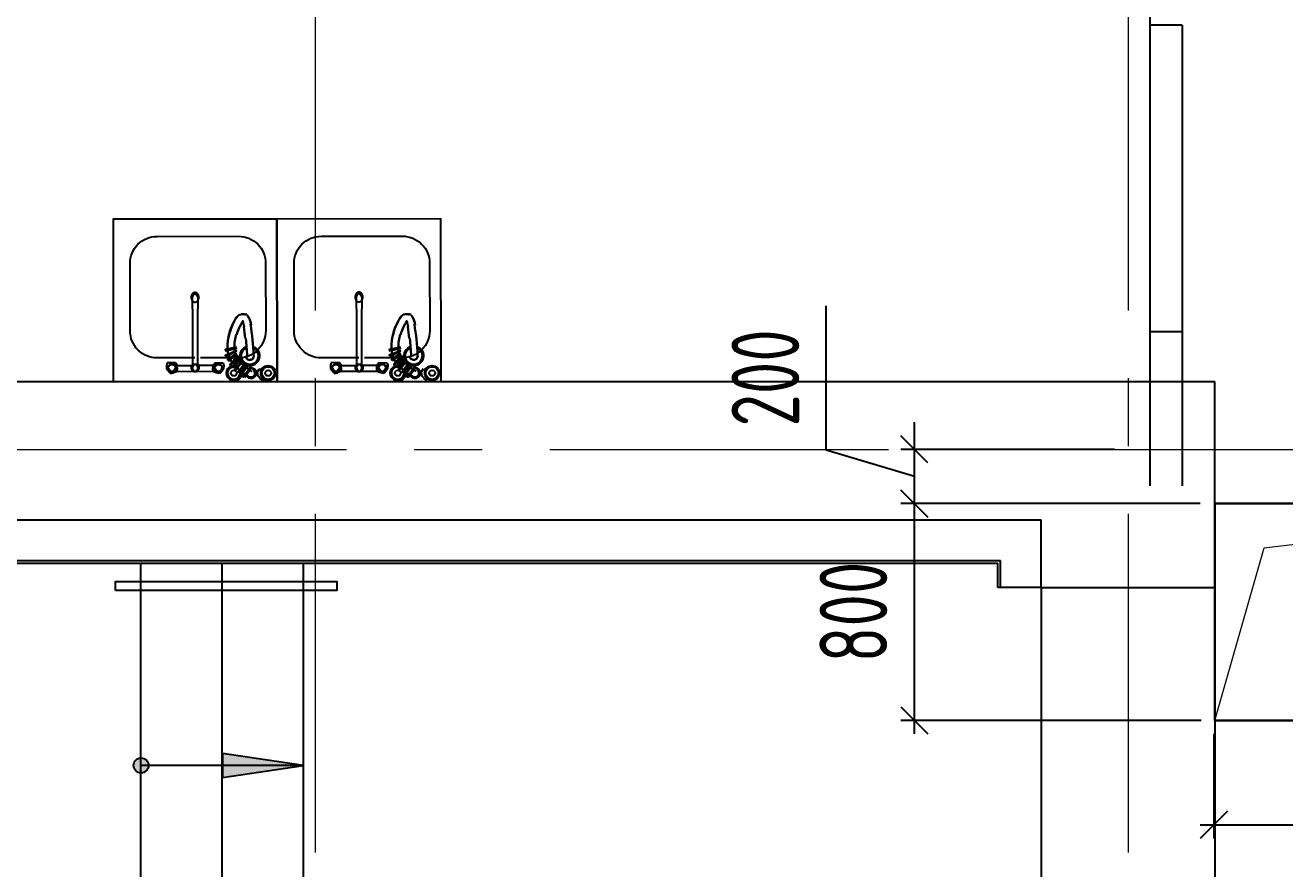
# Model space of a CAD drawing. Header units: millimetres. Extents: x 0 to 8967983, y -224399 to 13801.
# Drawn here: x 49524 to 54172, y -194729 to -191616 of the extents above; entities that cross this region are included whole.
import ezdxf
from ezdxf import colors
from ezdxf.entities.mleader import LeaderData, LeaderLine
from ezdxf.math import Vec2, Vec3

# ---------------------------------------------------------------- set-up
doc = ezdxf.new("R2010")
doc.units = ezdxf.units.MM
doc.header["$LTSCALE"] = 10
doc.linetypes.add('CENTER', pattern=[2, 1.25, -0.25, 0.25, -0.25])
doc.layers.add('013', color=7, linetype='Continuous', lineweight=13)
doc.layers.add('АР_Оси', color=142, linetype='Continuous', lineweight=9)
doc.layers.add('Архитектура', color=251, linetype='Continuous')
doc.layers.add('М_проемы ОВ нч', color=210, linetype='Continuous')
doc.layers.get('0').off()
doc.layers.get('0').freeze()
doc.styles.add('ISOCPEUR', font='isocpeur.TTF', dxfattribs={"width": 0.7})
doc.styles.add('ГОСТ 2.304', font='isocpeur.TTF', dxfattribs={"width": 0.7})
doc.dimstyles.new('СПДС', dxfattribs={"dimscale": 100, "dimtxt": 2.5, "dimasz": 1, "dimexe": 1.5, "dimexo": 0, "dimgap": 1, "dimtad": 1, "dimdec": 0, "dimrnd": 5, "dimtxsty": 'ГОСТ 2.304', "dimblk": 'OBLIQUE', "dimcen": 2.5, "dimdle": 1, "dimadec": 0, "dimazin": 2, "dimtfac": 0.75, "dimtdec": 0, "dimtmove": 1, "dimatfit": 3, "dimfxl": 1, "dimtolj": 1, "dimarcsym": 1})

# ---------------------------------------------------------------- blocks, each defined once
blk = doc.blocks.new('*U236')
h = blk.add_hatch(color=256)
h.dxf.hatch_style = 1
edge = h.paths.add_edge_path()
edge.add_arc((0, 0), 27.6, 359.64, 719.64)
h = blk.add_hatch(color=256)
h.dxf.hatch_style = 1
h.paths.add_polyline_path([(300, -44.3), (300, 44.3), (600, 0)])
blk.add_line((600, 0), (0, 0))
blk.add_lwpolyline([(300, 44.3), (300, -44.3), (600, 0), (300, 44.3)])
blk.add_circle((0, 0), 27.6)
blk = doc.blocks.new('_DOTSMALL')
at = {"color": 0, "linetype": 'ByBlock', "const_width": 0.5}
blk.add_lwpolyline([(-0.0625, 0, 1), (0.0625, 0, 1)], format="xyb", close=True, dxfattribs=at)
blk = doc.blocks.new('_Oblique')
at = {"color": 0, "linetype": 'ByBlock', "lineweight": -2}
blk.add_line((-0.5, -0.5), (0.5, 0.5), dxfattribs=at)
blk = doc.blocks.new('*D316')
at = {"layer": '013', "color": 0, "linetype": 'ByBlock', "lineweight": -2, "transparency": 16777216}
for p, q in [((52805.2, -194230.9), (52805.2, -193330.9)), ((53860, -193380.9), (52755.2, -193380.9)), ((53863.3, -194180.9), (52755.2, -194180.9))]:
    blk.add_line(p, q, dxfattribs=at)
at = {"layer": 'Defpoints', "color": 0, "linetype": 'ByBlock', "transparency": 16777216}
for p in [(52805.2, -193380.9), (53910, -193380.9), (53913.3, -194180.9)]:
    blk.add_point(p, dxfattribs=at)
at = {"layer": '013', "color": 0, "linetype": 'ByBlock', "lineweight": -2, "transparency": 16777216, "xscale": 100, "yscale": 100, "zscale": 100}
for p, rotation in [((52805.2, -193380.9), 90), ((52805.2, -194180.9), 270)]:
    blk.add_blockref('_Oblique', p, dxfattribs=dict(at, rotation=rotation))
at = {"layer": '013', "color": 0, "linetype": 'ByBlock', "transparency": 16777216, "insert": (52580.2, -193780.9), "char_height": 250, "attachment_point": 5, "rotation": 90, "style": 'ГОСТ 2.304'}
blk.add_mtext('\\A1;800', dxfattribs=at)
blk = doc.blocks.new('*D317')
at = {"layer": '013', "color": 0, "linetype": 'ByBlock', "lineweight": -2, "transparency": 16777216}
for p, q in [((53910, -194230.9), (53910, -194616.3)), ((55463.3, -194230.9), (55463.3, -194616.3)), ((53860, -194566.3), (55513.3, -194566.3))]:
    blk.add_line(p, q, dxfattribs=at)
at = {"layer": 'Defpoints', "color": 0, "linetype": 'ByBlock', "transparency": 16777216}
for p in [(53910, -194180.9), (55463.3, -194180.9), (55463.3, -194566.3)]:
    blk.add_point(p, dxfattribs=at)
at = {"layer": '013', "color": 0, "linetype": 'ByBlock', "lineweight": -2, "transparency": 16777216, "xscale": 100, "yscale": 100, "zscale": 100, "rotation": 180}
blk.add_blockref('_Oblique', (53910, -194566.3), dxfattribs=at)
at = {"layer": '013', "color": 0, "linetype": 'ByBlock', "lineweight": -2, "transparency": 16777216, "xscale": 100, "yscale": 100, "zscale": 100}
blk.add_blockref('_Oblique', (55463.3, -194566.3), dxfattribs=at)
at = {"layer": '013', "color": 0, "linetype": 'ByBlock', "transparency": 16777216, "insert": (54686.7, -194341.3), "char_height": 250, "attachment_point": 5, "style": 'ГОСТ 2.304'}
blk.add_mtext('\\A1;1555', dxfattribs=at)
blk = doc.blocks.new('*D460')
at = {"layer": '013', "color": 0, "linetype": 'ByBlock', "lineweight": -2, "transparency": 16777216}
for p, q in [((52480.2, -193183.4), (52480.2, -192650.9)), ((52805.2, -193480.9), (52805.2, -193080.9)), ((52805.2, -193280.9), (52480.2, -193183.4)), ((53543.5, -193180.9), (52755.2, -193180.9)), ((53860, -193380.9), (52755.2, -193380.9))]:
    blk.add_line(p, q, dxfattribs=at)
at = {"layer": 'Defpoints', "color": 0, "linetype": 'ByBlock', "transparency": 16777216}
for p in [(52805.2, -193180.9), (53593.5, -193180.9), (53910, -193380.9)]:
    blk.add_point(p, dxfattribs=at)
at = {"layer": '013', "color": 0, "linetype": 'ByBlock', "lineweight": -2, "transparency": 16777216, "xscale": 100, "yscale": 100, "zscale": 100}
for p, rotation in [((52805.2, -193180.9), 90), ((52805.2, -193380.9), 270)]:
    blk.add_blockref('_Oblique', p, dxfattribs=dict(at, rotation=rotation))
at = {"layer": '013', "color": 0, "linetype": 'ByBlock', "transparency": 16777216, "insert": (52255.2, -192917.1), "char_height": 250, "attachment_point": 5, "rotation": 90, "style": 'ГОСТ 2.304'}
blk.add_mtext('\\A1;200', dxfattribs=at)

msp = doc.modelspace()

# ---------------------------------------------------------------- linework, layer by layer
at = {"layer": '013', "color": 1, "linetype": 'ByBlock'}
msp.add_lwpolyline([(53913.3, -194180.9), (54096.2, -193544.7), (55463.3, -193380.9)], dxfattribs=at)
at = {"layer": 'АР_Оси', "linetype": 'CENTER', "ltscale": 100}
for p, q in [((50593.5, -165418.4), (50593.5, -218996.8)), ((53593.5, -165418.4), (53593.5, -218985.3)), ((41459.8, -193180.9), (80327.1, -193180.9))]:
    msp.add_line(p, q, dxfattribs=at)
at = {"layer": 'Архитектура', "lineweight": 25, "transparency": 33554684}
for p, q in [((50137.9, -192616.3), (50141.8, -192606.3)), ((50140.9, -192618.3), (50147.8, -192606.3)), ((50141.8, -192606.3), (50148.8, -192600.3)), ((50147.8, -192606.3), (50153.8, -192606.3)), ((50148.8, -192600.3), (50152.8, -192600.3)), ((50152.8, -192600.3), (50159.8, -192606.3)), ((50153.8, -192606.3), (50160.9, -192618.3)), ((50159.8, -192606.3), (50163.9, -192616.3)), ((50742.9, -192616.1), (50746.8, -192606.1)), ((50745.9, -192618.1), (50752.8, -192606)), ((50746.8, -192606.1), (50753.8, -192600)), ((50752.8, -192606), (50758.8, -192606)), ((50753.8, -192600), (50757.8, -192600)), ((50757.8, -192600), (50764.8, -192606)), ((50758.8, -192606), (50765.9, -192618)), ((50764.8, -192606), (50768.9, -192616)), ((50137.9, -192622.3), (50137.9, -192616.3)), ((50141.9, -192632.3), (50137.9, -192622.3)), ((50140.9, -192662.3), (50140.9, -192618.3)), ((50148.9, -192638.3), (50141.9, -192632.3)), ((50152.9, -192638.3), (50148.9, -192638.3)), ((50159.9, -192632.3), (50152.9, -192638.3)), ((50163.9, -192622.3), (50159.9, -192632.3)), ((50160.9, -192618.3), (50160.9, -192662.3)), ((50163.9, -192616.3), (50163.9, -192622.3)), ((50742.9, -192622.1), (50742.9, -192616.1)), ((50746.9, -192632.1), (50742.9, -192622.1)), ((50745.9, -192662.1), (50745.9, -192618.1)), ((50753.9, -192638), (50746.9, -192632.1)), ((50757.9, -192638), (50753.9, -192638)), ((50764.9, -192632), (50757.9, -192638)), ((50768.9, -192622), (50764.9, -192632)), ((50765.9, -192618), (50765.9, -192662)), ((50768.9, -192616), (50768.9, -192622)), ((50140.9, -192662.3), (50141.1, -192871.3)), ((50161.1, -192871.3), (50160.9, -192662.3)), ((50745.9, -192662.1), (50746.1, -192871)), ((50766.1, -192871.1), (50765.9, -192662)), ((50048.1, -192862), (50045.1, -192871)), ((50048.1, -192862), (50045.1, -192871)), ((50061, -192895), (50045.1, -192871)), ((50045.1, -192871), (50046, -192884)), ((50061, -192895), (50045.1, -192871)), ((50057, -192897), (50046, -192884)), ((50057, -192897), (50046, -192884)), ((50078.1, -192861.1), (50048.1, -192862)), ((50078.1, -192861.1), (50048.1, -192862)), ((50050, -192885), (50050.1, -192875)), ((50050, -192885), (50050.1, -192875)), ((50050, -192885), (50060, -192894)), ((50050, -192885), (50060, -192894)), ((50060.1, -192865), (50050.1, -192875)), ((50060.1, -192865), (50050.1, -192875)), ((50072.1, -192865.1), (50060.1, -192865)), ((50072.1, -192865.1), (50060.1, -192865)), ((50083.1, -192874.1), (50069, -192894.1)), ((50083.1, -192874.1), (50069, -192894.1)), ((50069, -192894.1), (50080, -192892.1)), ((50069, -192894.1), (50080, -192892.1)), ((50072, -192894.1), (50082, -192885.1)), ((50072, -192894.1), (50082, -192885.1)), ((50082.1, -192875.1), (50072.1, -192865.1)), ((50082.1, -192875.1), (50072.1, -192865.1)), ((50086.1, -192871.1), (50078.1, -192861.1)), ((50086.1, -192871.1), (50078.1, -192861.1)), ((50080, -192892.1), (50085, -192883.1)), ((50080, -192892.1), (50085, -192883.1)), ((50082, -192885.1), (50082.1, -192875.1)), ((50082, -192885.1), (50082.1, -192875.1)), ((50082, -192894.1), (50086, -192885.1)), ((50082, -192894.1), (50086, -192885.1)), ((50083.1, -192874.1), (50086.1, -192871.1)), ((50083.1, -192874.1), (50086.1, -192871.1)), ((50085, -192883.1), (50083.1, -192874.1)), ((50085, -192883.1), (50083.1, -192874.1)), ((50086.1, -192871.1), (50085.1, -192874.1)), ((50086.1, -192871.1), (50085.1, -192874.1)), ((50086, -192885.1), (50085.1, -192874.1)), ((50086, -192885.1), (50085.1, -192874.1)), ((50086, -192871.4), (50141.1, -192871.4)), ((50136.1, -192875.2), (50136, -192885.2)), ((50136.1, -192875.2), (50136, -192885.2)), ((50136, -192885.2), (50145, -192892.2)), ((50136, -192885.2), (50145, -192892.2)), ((50145.1, -192868.2), (50136.1, -192875.2)), ((50145.1, -192868.2), (50136.1, -192875.2)), ((50139.1, -192875.2), (50139, -192886.2)), ((50139.1, -192875.2), (50139, -192886.2)), ((50139, -192886.2), (50146, -192893.2)), ((50139, -192886.2), (50146, -192893.2)), ((50146.1, -192868.2), (50139.1, -192875.2)), ((50146.1, -192868.2), (50139.1, -192875.2)), ((50141, -192877.4), (50148, -192868.2)), ((50141, -192883.2), (50141, -192877.4)), ((50141, -192883.2), (50148, -192893.2)), ((50141, -192883.2), (50148, -192893.2)), ((50145, -192892.2), (50157, -192892.2)), ((50145, -192892.2), (50157, -192892.2)), ((50157.1, -192868.2), (50145.1, -192868.2)), ((50157.1, -192868.2), (50145.1, -192868.2)), ((50161, -192877.4), (50154, -192868.2)), ((50154, -192893.2), (50161, -192883.2)), ((50154, -192893.2), (50161, -192883.2)), ((50156, -192893.2), (50163, -192886.2)), ((50156, -192893.2), (50163, -192886.2)), ((50163.1, -192875.2), (50156.1, -192868.2)), ((50163.1, -192875.2), (50156.1, -192868.2)), ((50157, -192892.2), (50166, -192885.2)), ((50157, -192892.2), (50166, -192885.2)), ((50166.1, -192875.2), (50157.1, -192868.2)), ((50166.1, -192875.2), (50157.1, -192868.2)), ((50161, -192883.2), (50161, -192877.4)), ((50216.2, -192871.3), (50161.1, -192871.3)), ((50163, -192886.2), (50163.1, -192875.2)), ((50163, -192886.2), (50163.1, -192875.2)), ((50166, -192885.2), (50166.1, -192875.2)), ((50166, -192885.2), (50166.1, -192875.2)), ((50216.1, -192871), (50224, -192860.9)), ((50216.1, -192871), (50224, -192860.9)), ((50216.1, -192871), (50217.1, -192874)), ((50219.1, -192874), (50216.1, -192871)), ((50216.1, -192871), (50217.1, -192874)), ((50219.1, -192874), (50216.1, -192871)), ((50216.1, -192885), (50217.1, -192874)), ((50216.1, -192885), (50217.1, -192874)), ((50220.2, -192894), (50216.1, -192885)), ((50220.2, -192894), (50216.1, -192885)), ((50217.1, -192883), (50219.1, -192874)), ((50217.1, -192883), (50219.1, -192874)), ((50222.2, -192891.9), (50217.1, -192883)), ((50222.2, -192891.9), (50217.1, -192883)), ((50219.1, -192874), (50233.2, -192893.9)), ((50219.1, -192874), (50233.2, -192893.9)), ((50220.1, -192875), (50230.1, -192864.9)), ((50220.1, -192875), (50230.1, -192864.9)), ((50220.1, -192885), (50220.1, -192875)), ((50220.1, -192885), (50220.1, -192875)), ((50230.2, -192893.9), (50220.1, -192885)), ((50230.2, -192893.9), (50220.1, -192885)), ((50233.2, -192893.9), (50222.2, -192891.9)), ((50233.2, -192893.9), (50222.2, -192891.9)), ((50224, -192860.9), (50254, -192861.8)), ((50224, -192860.9), (50254, -192861.8)), ((50230.1, -192864.9), (50242.1, -192864.9)), ((50230.1, -192864.9), (50242.1, -192864.9)), ((50241.2, -192894.9), (50257.1, -192870.8)), ((50241.2, -192894.9), (50257.1, -192870.8)), ((50242.1, -192864.9), (50252.1, -192874.8)), ((50242.1, -192864.9), (50252.1, -192874.8)), ((50252.1, -192884.8), (50242.2, -192893.9)), ((50252.1, -192884.8), (50242.2, -192893.9)), ((50245.2, -192896.9), (50256.1, -192883.8)), ((50245.2, -192896.9), (50256.1, -192883.8)), ((50252.1, -192884.8), (50252.1, -192874.8)), ((50252.1, -192884.8), (50252.1, -192874.8)), ((50254, -192861.8), (50257.1, -192870.8)), ((50254, -192861.8), (50257.1, -192870.8)), ((50257.1, -192870.8), (50256.1, -192883.8)), ((50653.1, -192861.7), (50650.1, -192870.7)), ((50653.1, -192861.7), (50650.1, -192870.7)), ((50666, -192894.8), (50650.1, -192870.7)), ((50650.1, -192870.7), (50651, -192883.7)), ((50666, -192894.8), (50650.1, -192870.7)), ((50662, -192896.8), (50651, -192883.7)), ((50662, -192896.8), (50651, -192883.7)), ((50683.1, -192860.8), (50653.1, -192861.7)), ((50683.1, -192860.8), (50653.1, -192861.7)), ((50655, -192884.8), (50655.1, -192874.8)), ((50655, -192884.8), (50655.1, -192874.8)), ((50655, -192884.8), (50665, -192893.8)), ((50655, -192884.8), (50665, -192893.8)), ((50665.1, -192864.8), (50655.1, -192874.8)), ((50665.1, -192864.8), (50655.1, -192874.8)), ((50677.1, -192864.8), (50665.1, -192864.8)), ((50677.1, -192864.8), (50665.1, -192864.8)), ((50688.1, -192873.8), (50674, -192893.8)), ((50688.1, -192873.8), (50674, -192893.8)), ((50674, -192893.8), (50685, -192891.8)), ((50674, -192893.8), (50685, -192891.8)), ((50677, -192893.8), (50687, -192884.8)), ((50677, -192893.8), (50687, -192884.8)), ((50687.1, -192874.8), (50677.1, -192864.8)), ((50687.1, -192874.8), (50677.1, -192864.8)), ((50691.1, -192870.8), (50683.1, -192860.8)), ((50691.1, -192870.8), (50683.1, -192860.8)), ((50685, -192891.8), (50690, -192882.8)), ((50685, -192891.8), (50690, -192882.8)), ((50687, -192884.8), (50687.1, -192874.8)), ((50687, -192884.8), (50687.1, -192874.8)), ((50687, -192893.8), (50691, -192884.8)), ((50687, -192893.8), (50691, -192884.8)), ((50688.1, -192873.8), (50691.1, -192870.8)), ((50688.1, -192873.8), (50691.1, -192870.8)), ((50690, -192882.8), (50688.1, -192873.8)), ((50690, -192882.8), (50688.1, -192873.8)), ((50691.1, -192870.8), (50690.1, -192873.8)), ((50691.1, -192870.8), (50690.1, -192873.8)), ((50691, -192884.8), (50690.1, -192873.8)), ((50691, -192884.8), (50690.1, -192873.8)), ((50691, -192871.1), (50746.1, -192871.1)), ((50741.1, -192874.9), (50741, -192884.9)), ((50741.1, -192874.9), (50741, -192884.9)), ((50741, -192884.9), (50750, -192891.9)), ((50741, -192884.9), (50750, -192891.9)), ((50750.1, -192867.9), (50741.1, -192874.9)), ((50750.1, -192867.9), (50741.1, -192874.9)), ((50744.1, -192874.9), (50744, -192885.9)), ((50744.1, -192874.9), (50744, -192885.9)), ((50744, -192885.9), (50751, -192892.9)), ((50744, -192885.9), (50751, -192892.9)), ((50751.1, -192867.9), (50744.1, -192874.9)), ((50751.1, -192867.9), (50744.1, -192874.9)), ((50746, -192877.1), (50753, -192867.9)), ((50746, -192883), (50746, -192877.1)), ((50746, -192882.9), (50753, -192892.9)), ((50746, -192882.9), (50753, -192892.9)), ((50750, -192891.9), (50762, -192891.9)), ((50750, -192891.9), (50762, -192891.9)), ((50762.1, -192867.9), (50750.1, -192867.9)), ((50762.1, -192867.9), (50750.1, -192867.9)), ((50766, -192877.1), (50759, -192867.9)), ((50759, -192892.9), (50766, -192883)), ((50759, -192892.9), (50766, -192883)), ((50761, -192892.9), (50768, -192886)), ((50761, -192892.9), (50768, -192886)), ((50768.1, -192875), (50761.1, -192867.9)), ((50768.1, -192875), (50761.1, -192867.9)), ((50762, -192891.9), (50771, -192885)), ((50762, -192891.9), (50771, -192885)), ((50771.1, -192875), (50762.1, -192867.9)), ((50771.1, -192875), (50762.1, -192867.9)), ((50766, -192883), (50766, -192877.1)), ((50821.2, -192871), (50766.1, -192871.1)), ((50768, -192886), (50768.1, -192875)), ((50768, -192886), (50768.1, -192875)), ((50771, -192885), (50771.1, -192875)), ((50771, -192885), (50771.1, -192875)), ((50821.1, -192870.7), (50829, -192860.7)), ((50821.1, -192870.7), (50829, -192860.7)), ((50821.1, -192870.7), (50822.1, -192873.7)), ((50824.1, -192873.7), (50821.1, -192870.7)), ((50821.1, -192870.7), (50822.1, -192873.7)), ((50824.1, -192873.7), (50821.1, -192870.7)), ((50821.1, -192884.7), (50822.1, -192873.7)), ((50821.1, -192884.7), (50822.1, -192873.7)), ((50825.2, -192893.7), (50821.1, -192884.7)), ((50825.2, -192893.7), (50821.1, -192884.7)), ((50822.1, -192882.7), (50824.1, -192873.7)), ((50822.1, -192882.7), (50824.1, -192873.7)), ((50827.2, -192891.7), (50822.1, -192882.7)), ((50827.2, -192891.7), (50822.1, -192882.7)), ((50824.1, -192873.7), (50838.2, -192893.6)), ((50824.1, -192873.7), (50838.2, -192893.6)), ((50825.1, -192874.7), (50835.1, -192864.7)), ((50825.1, -192874.7), (50835.1, -192864.7)), ((50825.1, -192884.7), (50825.1, -192874.7)), ((50825.1, -192884.7), (50825.1, -192874.7)), ((50835.2, -192893.7), (50825.1, -192884.7)), ((50835.2, -192893.7), (50825.1, -192884.7)), ((50838.2, -192893.6), (50827.2, -192891.7)), ((50838.2, -192893.6), (50827.2, -192891.7)), ((50829, -192860.7), (50859, -192861.6)), ((50829, -192860.7), (50859, -192861.6)), ((50835.1, -192864.7), (50847.1, -192864.6)), ((50835.1, -192864.7), (50847.1, -192864.6)), ((50846.2, -192894.6), (50862.1, -192870.6)), ((50846.2, -192894.6), (50862.1, -192870.6)), ((50847.1, -192864.6), (50857.1, -192874.6)), ((50847.1, -192864.6), (50857.1, -192874.6)), ((50857.1, -192884.6), (50847.2, -192893.6)), ((50857.1, -192884.6), (50847.2, -192893.6)), ((50850.2, -192896.6), (50861.1, -192883.6)), ((50850.2, -192896.6), (50861.1, -192883.6)), ((50857.1, -192884.6), (50857.1, -192874.6)), ((50857.1, -192884.6), (50857.1, -192874.6)), ((50859, -192861.6), (50862.1, -192870.6)), ((50859, -192861.6), (50862.1, -192870.6)), ((50862.1, -192870.6), (50861.1, -192883.6)), ((47843.5, -192930.9), (53913.3, -192930.9)), ((50057, -192897), (50059, -192894)), ((50057, -192897), (50059, -192894)), ((50057, -192897), (50062, -192901)), ((50057, -192897), (50062, -192901)), ((50059, -192894), (50061, -192895)), ((50059, -192894), (50061, -192895)), ((50060, -192894), (50072, -192894.1)), ((50060, -192894), (50072, -192894.1)), ((50068, -192896), (50061, -192895)), ((50068, -192896), (50061, -192895)), ((50062, -192901), (50071, -192898.1)), ((50062, -192901), (50071, -192898.1)), ((50068, -192896), (50069, -192894.1)), ((50068, -192896), (50069, -192894.1)), ((50082, -192894.1), (50071, -192898.1)), ((50082, -192894.1), (50071, -192898.1)), ((50220.2, -192894), (50082, -192894.1)), ((50146, -192893.2), (50156, -192893.2)), ((50146, -192893.2), (50156, -192893.2)), ((50220.2, -192894), (50231.2, -192897.9)), ((50220.2, -192894), (50231.2, -192897.9)), ((50242.2, -192893.9), (50230.2, -192893.9)), ((50242.2, -192893.9), (50230.2, -192893.9)), ((50240.2, -192900.9), (50231.2, -192897.9)), ((50240.2, -192900.9), (50231.2, -192897.9)), ((50234.2, -192895.9), (50233.2, -192893.9)), ((50234.2, -192895.9), (50233.2, -192893.9)), ((50234.2, -192895.9), (50241.2, -192894.9)), ((50234.2, -192895.9), (50241.2, -192894.9)), ((50245.2, -192896.9), (50240.2, -192900.9)), ((50245.2, -192896.9), (50240.2, -192900.9)), ((50243.2, -192893.9), (50241.2, -192894.9)), ((50243.2, -192893.9), (50241.2, -192894.9)), ((50245.2, -192896.9), (50243.2, -192893.9)), ((50245.2, -192896.9), (50243.2, -192893.9)), ((50662, -192896.8), (50664, -192893.8)), ((50662, -192896.8), (50664, -192893.8)), ((50662, -192896.8), (50667, -192900.8)), ((50662, -192896.8), (50667, -192900.8)), ((50664, -192893.8), (50666, -192894.8)), ((50664, -192893.8), (50666, -192894.8)), ((50665, -192893.8), (50677, -192893.8)), ((50665, -192893.8), (50677, -192893.8)), ((50673, -192895.8), (50666, -192894.8)), ((50673, -192895.8), (50666, -192894.8)), ((50667, -192900.8), (50676, -192897.8)), ((50667, -192900.8), (50676, -192897.8)), ((50673, -192895.8), (50674, -192893.8)), ((50673, -192895.8), (50674, -192893.8)), ((50687, -192893.8), (50676, -192897.8)), ((50687, -192893.8), (50676, -192897.8)), ((50825.2, -192893.7), (50687, -192893.8)), ((50751, -192892.9), (50761, -192892.9)), ((50751, -192892.9), (50761, -192892.9)), ((50825.2, -192893.7), (50836.2, -192897.6)), ((50825.2, -192893.7), (50836.2, -192897.6)), ((50847.2, -192893.6), (50835.2, -192893.7)), ((50847.2, -192893.6), (50835.2, -192893.7)), ((50845.2, -192900.6), (50836.2, -192897.6)), ((50845.2, -192900.6), (50836.2, -192897.6)), ((50839.2, -192895.6), (50838.2, -192893.6)), ((50839.2, -192895.6), (50838.2, -192893.6)), ((50839.2, -192895.6), (50846.2, -192894.6)), ((50839.2, -192895.6), (50846.2, -192894.6)), ((50850.2, -192896.6), (50845.2, -192900.6)), ((50850.2, -192896.6), (50845.2, -192900.6)), ((50848.2, -192893.6), (50846.2, -192894.6)), ((50848.2, -192893.6), (50846.2, -192894.6)), ((50850.2, -192896.6), (50848.2, -192893.6)), ((50850.2, -192896.6), (50848.2, -192893.6)), ((53913.3, -193690.9), (53913.3, -192930.9)), ((47333.5, -193440.9), (53273.3, -193440.9)), ((53273.3, -193690.9), (53273.3, -193440.9)), ((47173.5, -193600.9), (53113.3, -193600.9)), ((47183.5, -193590.9), (53123.3, -193590.9)), ((53113.3, -193690.9), (53113.3, -193600.9)), ((53123.3, -193690.9), (53123.3, -193590.9)), ((53273.3, -193690.9), (53913.3, -193690.9))]:
    msp.add_line(p, q, dxfattribs=at)
for points in [[(53673.5, -190331), (53673.5, -191615.6)], [(53793.5, -191615.6), (53673.5, -191615.6)], [(53673.5, -191615.6), (53673.5, -193315.6)], [(53793.5, -191615.6), (53793.5, -193315.6)], [(49848.6, -192931.4), (50453.6, -192930.9), (50453.1, -192330.9), (49848.1, -192331.4), (49848.6, -192931.4)], [(50453.6, -192931.1), (51058.6, -192930.6), (51058.1, -192330.6), (50453.1, -192331.1), (50453.6, -192931.1)], [(53673.5, -192745.6), (53793.5, -192745.6)], [(53673.5, -192745.6), (53673.5, -192930.9)], [(53793.5, -192745.6), (53793.5, -192930.9)], [(50262, -192812.7), (50262, -192812.7)], [(50262, -192812.7), (50262, -192812.7)], [(50266.2, -192833.9), (50266.2, -192833.9)], [(50266.2, -192833.9), (50266.2, -192833.9)], [(50304.3, -192808.5), (50304.3, -192808.5)], [(50304.3, -192808.5), (50304.3, -192808.5)], [(50304.3, -192816.9), (50304.3, -192816.9)], [(50304.3, -192816.9), (50304.3, -192816.9)], [(50304.3, -192825.4), (50304.3, -192825.4)], [(50304.3, -192825.4), (50304.3, -192825.4)], [(50308.5, -192838.1), (50308.5, -192838.1)], [(50308.5, -192838.1), (50308.5, -192838.1)], [(50867, -192812.4), (50867, -192812.4)], [(50867, -192812.4), (50867, -192812.4)], [(50871.2, -192833.6), (50871.2, -192833.6)], [(50871.2, -192833.6), (50871.2, -192833.6)], [(50909.3, -192808.2), (50909.3, -192808.2)], [(50909.3, -192808.2), (50909.3, -192808.2)], [(50909.3, -192816.7), (50909.3, -192816.7)], [(50909.3, -192816.7), (50909.3, -192816.7)], [(50909.3, -192825.1), (50909.3, -192825.1)], [(50909.3, -192825.1), (50909.3, -192825.1)], [(50913.5, -192837.8), (50913.5, -192837.8)], [(50913.5, -192837.8), (50913.5, -192837.8)], [(50270.4, -192855), (50270.4, -192855)], [(50270.4, -192855), (50270.4, -192855)], [(50278.9, -192867.7), (50278.9, -192867.7)], [(50278.9, -192867.7), (50278.9, -192867.7)], [(50287.3, -192880.4), (50287.3, -192880.4)], [(50287.3, -192880.4), (50287.3, -192880.4)], [(50300, -192888.9), (50300, -192888.9)], [(50300, -192888.9), (50300, -192888.9)], [(50317, -192846.6), (50317, -192846.6)], [(50317, -192846.6), (50317, -192846.6)], [(50325.4, -192855), (50325.4, -192855)], [(50325.4, -192855), (50325.4, -192855)], [(50333.9, -192863.5), (50333.9, -192863.5)], [(50333.9, -192863.5), (50333.9, -192863.5)], [(50346.6, -192871.9), (50346.6, -192871.9)], [(50346.6, -192871.9), (50346.6, -192871.9)], [(50355, -192880.4), (50355, -192880.4)], [(50355, -192880.4), (50355, -192880.4)], [(50875.4, -192854.7), (50875.4, -192854.7)], [(50875.4, -192854.7), (50875.4, -192854.7)], [(50883.9, -192867.4), (50883.9, -192867.4)], [(50883.9, -192867.4), (50883.9, -192867.4)], [(50892.3, -192880.1), (50892.3, -192880.1)], [(50892.3, -192880.1), (50892.3, -192880.1)], [(50905, -192888.6), (50905, -192888.6)], [(50905, -192888.6), (50905, -192888.6)], [(50922, -192846.3), (50922, -192846.3)], [(50922, -192846.3), (50922, -192846.3)], [(50930.4, -192854.7), (50930.4, -192854.7)], [(50930.4, -192854.7), (50930.4, -192854.7)], [(50938.9, -192863.2), (50938.9, -192863.2)], [(50938.9, -192863.2), (50938.9, -192863.2)], [(50951.6, -192871.7), (50951.6, -192871.7)], [(50951.6, -192871.7), (50951.6, -192871.7)], [(50960, -192880.1), (50960, -192880.1)], [(50960, -192880.1), (50960, -192880.1)], [(50308.5, -192897.3), (50308.5, -192897.3)], [(50308.5, -192897.3), (50308.5, -192897.3)], [(50321.2, -192905.8), (50321.2, -192905.8)], [(50321.2, -192905.8), (50321.2, -192905.8)], [(50329.7, -192914.2), (50329.7, -192914.2)], [(50329.7, -192914.2), (50329.7, -192914.2)], [(50913.5, -192897.1), (50913.5, -192897.1)], [(50913.5, -192897.1), (50913.5, -192897.1)], [(50926.2, -192905.5), (50926.2, -192905.5)], [(50926.2, -192905.5), (50926.2, -192905.5)], [(50934.7, -192914), (50934.7, -192914)], [(50934.7, -192914), (50934.7, -192914)], [(49950.4, -195100.2), (49950.4, -193600.9)], [(49950.4, -198431.1), (49950.4, -195100.2), (50551.5, -195100.2), (50551.5, -193600.9)], [(50251, -195100.2), (50251, -193600.9)], [(53273.3, -193690.9), (53113.3, -193690.9)], [(53273.3, -193690.9), (53273.3, -194840.9)], [(53913.3, -193690.9), (53913.3, -194840.9)]]:
    msp.add_lwpolyline(points, dxfattribs=at)
for points in [[(50150.5, -192843.4), (50011.3, -192843.5, -0.414214), (49911.3, -192743.6), (49911, -192494.8, -0.414214), (50010.9, -192394.7), (50311.2, -192394.4, -0.414214), (50411.3, -192494.4), (50411.5, -192743.2, -0.414214), (50311.6, -192843.3), (50170.5, -192843.4)], [(50755.5, -192843.1), (50616.3, -192843.3, -0.414214), (50516.3, -192743.4), (50516, -192494.5, -0.414214), (50615.9, -192394.4), (50916.2, -192394.2, -0.414214), (51016.3, -192494.1), (51016.5, -192742.9, -0.414214), (50916.6, -192843), (50775.5, -192843.1)], [(50304.2, -192692.9, -0.098402), (50316, -192682.6, 0.098402), (50304.7, -192694, 0.153885), (50270.5, -192809.9, -0.153885), (50304.2, -192692.9)], [(50909.2, -192692.7, -0.098402), (50921, -192682.4, 0.098402), (50909.7, -192693.8, 0.153885), (50875.5, -192809.6, -0.153885), (50909.2, -192692.7)], [(50347.8, -192912.2, -0.016359), (50328.2, -192899.2, 0.016359), (50349.1, -192911.9, 1.000109), (50365.2, -192887, -1.000109), (50347.8, -192912.2)], [(50952.8, -192911.9, -0.016359), (50933.2, -192898.9, 0.016359), (50954.1, -192911.6, 1.000109), (50970.2, -192886.7, -1.000109), (50952.8, -192911.9)]]:
    msp.add_lwpolyline(points, format="xyb", dxfattribs=at)
for points in [[(50336.9, -192684, 0.263202), (50318.2, -192684, -0.263202)], [(50347.3, -192691.3, 0.128446), (50337.6, -192681.3, -0.128446)], [(50357.8, -192721.3, 0.076793), (50348, -192692.6, -0.076793)], [(50941.9, -192683.8, 0.263202), (50923.2, -192683.7, -0.263202)], [(50952.3, -192691, 0.128446), (50942.6, -192681, -0.128446)], [(50962.8, -192721.1, 0.076793), (50953, -192692.4, -0.076793)], [(50325.8, -192710.8, 0.086562), (50304.9, -192756.4, -0.086562)], [(50332.3, -192728.1, 0.048642), (50326.5, -192707.1, -0.048642)], [(50336.1, -192770.7, 0.021688), (50330.5, -192729, -0.021688)], [(50366.9, -192833.4, 0.030153), (50355.1, -192719.1, -0.030153)], [(50930.8, -192710.6, 0.086562), (50909.9, -192756.2, -0.086562)], [(50937.3, -192727.9, 0.048642), (50931.5, -192706.9, -0.048642)], [(50941.1, -192770.4, 0.021688), (50935.5, -192728.8, -0.021688)], [(50971.9, -192833.2, 0.030153), (50960.1, -192718.8, -0.030153)], [(50303.4, -192755.4, 0.073497), (50295.8, -192806.2, -0.073497)], [(50343.3, -192836, 0.008531), (50338.5, -192772.4, -0.008531)], [(50908.4, -192755.1, 0.073497), (50900.8, -192805.9, -0.073497)], [(50948.3, -192835.7, 0.008531), (50943.5, -192772.1, -0.008531)], [(50270.6, -192811.9, 0.043708), (50272.9, -192827.5, -0.043708)], [(50273.9, -192831.2, 0.038822), (50278.8, -192844.4, -0.038822)], [(50336.9, -192803.8, 0.423103), (50321.2, -192853, -0.423103)], [(50338.1, -192807.9, 0.413779), (50324.8, -192850.8, -0.413779)], [(50336.1, -192862.9, 1.108707), (50363.9, -192806.2, -1.108707)], [(50338.1, -192836, 1.000049), (50367.7, -192836, -1.000049)], [(50347, -192871.4, 0.921844), (50364.6, -192802, -0.921844)], [(50875.6, -192811.6, 0.043708), (50877.9, -192827.3, -0.043708)], [(50878.9, -192831, 0.038822), (50883.8, -192844.1, -0.038822)], [(50941.9, -192803.5, 0.423103), (50926.2, -192852.7, -0.423103)], [(50943.1, -192807.7, 0.413779), (50929.8, -192850.5, -0.413779)], [(50941.1, -192862.6, 1.108707), (50968.9, -192805.9, -1.108707)], [(50943.1, -192835.7, 1.000049), (50972.7, -192835.7, -1.000049)], [(50952, -192871.2, 0.921844), (50969.6, -192801.7, -0.921844)], [(50294.8, -192872, 3.349514), (50319.3, -192889.5, -3.349514)], [(50291.1, -192876.3, 2.5734), (50316.5, -192894.9, -2.5734)], [(50280.5, -192847.9, 0.030446), (50286.1, -192857.3, -0.030446)], [(50290.6, -192859.4, 0.021049), (50297.2, -192867.6, -0.021049)], [(50305.9, -192879.7, 0.121122), (50295.4, -192876.2, -0.121122)], [(50299.8, -192870.4, 0.020071), (50306.9, -192877.4, -0.020071)], [(50307, -192883, 0.006867), (50314.4, -192888.9, -0.006867)], [(50315.1, -192890.2, 0.111571), (50309, -192881.9, -0.111571)], [(50317.4, -192891.3, 0.006878), (50325.1, -192897, -0.006878)], [(50323.5, -192856.6, 0.071236), (50330.5, -192864.1, -0.071236)], [(50326.6, -192853.7, 0.075801), (50333, -192860.7, -0.075801)], [(50333.7, -192866.4, 0.071497), (50343.1, -192870.6, -0.071497)], [(50339.4, -192906.2, 1.879148), (50357.6, -192880.4, -1.879148)], [(50340.3, -192908.2, 1.639573), (50359.8, -192880.6, -1.639573)], [(50388.1, -192884.2, 0.502962), (50388.1, -192914.7, -0.502962)], [(50899.8, -192871.7, 3.349514), (50924.3, -192889.3, -3.349514)], [(50896.1, -192876, 2.5734), (50921.5, -192894.6, -2.5734)], [(50885.5, -192847.6, 0.030446), (50891.1, -192857.1, -0.030446)], [(50895.6, -192859.1, 0.021049), (50902.2, -192867.3, -0.021049)], [(50910.9, -192879.4, 0.121122), (50900.4, -192876, -0.121122)], [(50904.8, -192870.1, 0.020071), (50911.9, -192877.2, -0.020071)], [(50912, -192882.7, 0.006867), (50919.4, -192888.7, -0.006867)], [(50920.1, -192890, 0.111571), (50914, -192881.7, -0.111571)], [(50922.4, -192891, 0.006878), (50930.1, -192896.7, -0.006878)], [(50928.5, -192856.4, 0.071236), (50935.5, -192863.8, -0.071236)], [(50931.6, -192853.4, 0.075801), (50938, -192860.4, -0.075801)], [(50938.7, -192866.1, 0.071497), (50948.1, -192870.3, -0.071497)], [(50944.4, -192905.9, 1.879148), (50962.6, -192880.1, -1.879148)], [(50945.3, -192908, 1.639573), (50964.8, -192880.3, -1.639573)], [(50993.1, -192883.9, 0.502962), (50993.1, -192914.5, -0.502962)], [(50322, -192914.7, 0.232603), (50329.7, -192899.8, -0.232603)], [(50338.2, -192901.4, 0.039911), (50338.8, -192904.4, -0.039911)], [(50927, -192914.5, 0.232603), (50934.7, -192899.5, -0.232603)], [(50943.2, -192901.2, 0.039911), (50943.8, -192904.1, -0.039911)]]:
    msp.add_lwpolyline(points, format="xyb", close=True, dxfattribs=at)
for points in [[(50304.3, -192804.2), (50262, -192812.7)], [(50262, -192816.9), (50304.3, -192808.5)], [(50304.3, -192816.9), (50262, -192833.9), (50304.3, -192816.9), (50266.2, -192838.1)], [(50304.3, -192825.4), (50270.4, -192850.8)], [(50274.6, -192855), (50304.3, -192829.6)], [(50308.5, -192833.9), (50278.9, -192867.7)], [(50283.1, -192867.7), (50312.7, -192838.1)], [(50312.7, -192842.3), (50287.3, -192876.2)], [(50295.8, -192812.7), (50295.8, -192816.9)], [(50295.8, -192821.2), (50295.8, -192825.4), (50300, -192829.6), (50295.8, -192825.4)], [(50300, -192833.9), (50300, -192838.1), (50304.3, -192842.3), (50308.5, -192846.6), (50308.5, -192850.8), (50308.5, -192846.6), (50304.3, -192842.3), (50300, -192838.1)], [(50909.3, -192804), (50867, -192812.4)], [(50867, -192816.7), (50909.3, -192808.2)], [(50909.3, -192816.7), (50867, -192833.6), (50909.3, -192816.7), (50871.2, -192837.8)], [(50909.3, -192825.1), (50875.4, -192850.5)], [(50879.6, -192854.7), (50909.3, -192829.4)], [(50913.5, -192833.6), (50883.9, -192867.4)], [(50888.1, -192867.4), (50917.7, -192837.8)], [(50917.7, -192842.1), (50892.3, -192875.9)], [(50900.8, -192812.4), (50900.8, -192816.7)], [(50900.8, -192820.9), (50900.8, -192825.1), (50905, -192829.4), (50900.8, -192825.1)], [(50905, -192833.6), (50905, -192837.8), (50909.3, -192842.1), (50913.5, -192846.3), (50913.5, -192850.5), (50913.5, -192846.3), (50909.3, -192842.1), (50905, -192837.8)], [(50291.6, -192880.4), (50317, -192846.6)], [(50321.2, -192855), (50295.8, -192888.9)], [(50300, -192888.9), (50325.4, -192855)], [(50333.9, -192863.5), (50308.5, -192897.3)], [(50312.7, -192855), (50317, -192855), (50317, -192859.2), (50317, -192855)], [(50312.7, -192897.3), (50338.1, -192863.5)], [(50342.3, -192867.7), (50317, -192905.8)], [(50321.2, -192863.5), (50325.4, -192867.7), (50329.7, -192867.7), (50325.4, -192867.7)], [(50321.2, -192905.8), (50346.6, -192871.9)], [(50329.7, -192871.9), (50338.1, -192876.2)], [(50355, -192876.2), (50329.7, -192914.2)], [(50333.9, -192914.2), (50359.3, -192880.4)], [(50350.8, -192884.6), (50359.3, -192893.1), (50350.8, -192884.6), (50342.3, -192880.4)], [(50388.9, -192888.9), (50401.6, -192880.4)], [(50896.6, -192880.1), (50922, -192846.3)], [(50926.2, -192854.7), (50900.8, -192888.6)], [(50905, -192888.6), (50930.4, -192854.7)], [(50938.9, -192863.2), (50913.5, -192897.1)], [(50917.7, -192854.7), (50922, -192854.7), (50922, -192859), (50922, -192854.7)], [(50917.7, -192897.1), (50943.1, -192863.2)], [(50947.3, -192867.4), (50922, -192905.5)], [(50926.2, -192863.2), (50930.4, -192867.4), (50934.7, -192867.4), (50930.4, -192867.4)], [(50926.2, -192905.5), (50951.6, -192871.7)], [(50934.7, -192871.7), (50943.1, -192875.9)], [(50960, -192875.9), (50934.7, -192914)], [(50938.9, -192914), (50964.3, -192880.1)], [(50955.8, -192884.4), (50964.3, -192892.8), (50955.8, -192884.4), (50947.3, -192880.1)], [(50993.9, -192888.6), (51006.6, -192880.1)], [(50317, -192918.5), (50308.5, -192926.9)], [(50388.9, -192918.5), (50401.6, -192926.9)], [(50922, -192918.2), (50913.5, -192926.7)], [(50993.9, -192918.2), (51006.6, -192926.7)], [(49857.3, -193702.1), (49857.3, -193668.2), (50674.3, -193668.2), (50674.3, -193702.1)]]:
    msp.add_lwpolyline(points, close=True, dxfattribs=at)
for centre, radius in [((50065, -192880.5), 13), ((50065, -192880.5), 13), ((50237.1, -192880.4), 13), ((50237.1, -192880.4), 13), ((50293.7, -192899.4), 10.6), ((50293.7, -192899.4), 10.6), ((50420.6, -192899.4), 27.5), ((50420.6, -192899.4), 27.5), ((50420.6, -192899.4), 23.3), ((50420.6, -192899.4), 23.3), ((50420.6, -192899.4), 10.6), ((50420.6, -192899.4), 10.6), ((50670, -192880.3), 13), ((50670, -192880.3), 13), ((50842.1, -192880.1), 13), ((50842.1, -192880.1), 13), ((50898.7, -192899.2), 10.6), ((50898.7, -192899.2), 10.6), ((51025.6, -192899.2), 27.5), ((51025.6, -192899.2), 27.5), ((51025.6, -192899.2), 23.3), ((51025.6, -192899.2), 23.3), ((51025.6, -192899.2), 10.6), ((51025.6, -192899.2), 10.6)]:
    msp.add_circle(centre, radius, dxfattribs=at)
at = {"layer": 'М_проемы ОВ нч', "color": 1, "linetype": 'ByBlock', "lineweight": 30}
msp.add_lwpolyline([(53913.3, -194180.9), (55463.3, -194180.9), (55463.3, -193380.9), (53913.3, -193380.9)], close=True, dxfattribs=at)

# ---------------------------------------------------------------- block references
at = {"layer": 'Архитектура', "lineweight": 25, "transparency": 33554684}
msp.add_blockref('*U236', (49951.5, -194347.2), dxfattribs=at)

# ---------------------------------------------------------------- dimensions: what is measured, and where the dimension line sits
at = {"layer": '013', "color": 1, "linetype": 'ByBlock'}
for base, p1, p2, override, picture, middle in [((52805.2, -193180.9), (53910, -193380.9), (53593.5, -193180.9), {"dimexe": 0.5, "dimexo": 0.5}, '*D460', (52255.2, -193083.4)), ((52805.2, -193380.9), (53913.3, -194180.9), (53910, -193380.9), {"dimexe": 0.5, "dimexo": 0.5, "dimdle": 0.5}, '*D316', (52580.2, -193780.9))]:
    dim = msp.add_linear_dim(base=base, p1=p1, p2=p2, angle=90, dimstyle='СПДС', override=override, dxfattribs=at)
    dim.commit()
    dim.dimension.update_dxf_attribs({"geometry": picture, "text_midpoint": middle})
dim = msp.add_linear_dim(base=(55463.3, -194566.3), p1=(53910, -194180.9), p2=(55463.3, -194180.9), dimstyle='СПДС', override={"dimexe": 0.5, "dimexo": 0.5, "dimdle": 0.5}, dxfattribs=at)
dim.commit()
dim.dimension.update_dxf_attribs({"geometry": '*D317', "text_midpoint": (54686.7, -194341.3)})

# ---------------------------------------------------------------- leaders
at = {"layer": 'Архитектура', "lineweight": 25, "transparency": 33554684}
ml = msp.add_multileader_mtext('Standard', dxfattribs=at)
ml.set_content('0,000', color=256, style='ISOCPEUR')
ml.set_leader_properties(color=256, linetype='Continuous', lineweight=-1)
ml.set_arrow_properties(name='DOTSMALL')
ml.build(insert=Vec2(0, 0))
ml.multileader.update_dxf_attribs({"has_text_frame": 1, "text_left_attachment_type": 4, "text_right_attachment_type": 4, "dogleg_length": 100, "arrow_head_size": 180})
ctx = ml.context
ctx.base_point, ctx.char_height, ctx.arrow_head_size, ctx.landing_gap_size, ctx.plane_origin = Vec3(55258.7, -205011.7, 0), 250, 180, 50, Vec3(53097.5, -205536.3, 0)
ctx.left_attachment, ctx.right_attachment = 4, 4
notes = []
notes.append((ctx, [(0, (0, 0, 0), (0, 0), (1, 0), 1, [])]))
ctx.mtext.insert, ctx.mtext.width, ctx.mtext.line_spacing_style, ctx.mtext.flow_direction = Vec3(55308.7, -204611.7, 0), 852.697, 2, 5
ml = msp.add_multileader_mtext('Standard', dxfattribs=at)
ml.set_content('-0,880', color=256, style='ISOCPEUR')
ml.set_leader_properties(color=256, linetype='Continuous', lineweight=-1)
ml.set_arrow_properties(name='DOTSMALL')
ml.build(insert=Vec2(0, 0))
ml.multileader.update_dxf_attribs({"has_text_frame": 1, "text_left_attachment_type": 4, "text_right_attachment_type": 4, "dogleg_length": 100, "arrow_head_size": 180})
ctx = ml.context
ctx.base_point, ctx.char_height, ctx.arrow_head_size, ctx.landing_gap_size, ctx.plane_origin = Vec3(51992.7, -202656.9, 0), 250, 180, 50, Vec3(49677.5, -203082.8, 0)
ctx.left_attachment, ctx.right_attachment = 4, 4
notes.append((ctx, [(0, (0, 0, 0), (0, 0), (1, 0), 1, [])]))
ctx.mtext.insert, ctx.mtext.width, ctx.mtext.line_spacing_style, ctx.mtext.flow_direction = Vec3(52042.7, -202323.6, 0), 525.177, 2, 5
ml = msp.add_multileader_mtext('Standard', dxfattribs=at)
ml.set_content('-2,500', color=256, style='ISOCPEUR')
ml.set_leader_properties(color=256, linetype='Continuous', lineweight=-1)
ml.set_arrow_properties(name='DOTSMALL')
ml.build(insert=Vec2(0, 0))
ml.multileader.update_dxf_attribs({"has_text_frame": 1, "text_left_attachment_type": 4, "text_right_attachment_type": 4, "dogleg_length": 100, "arrow_head_size": 180})
ctx = ml.context
ctx.base_point, ctx.char_height, ctx.arrow_head_size, ctx.landing_gap_size, ctx.plane_origin = Vec3(52052.7, -199099.6), 250, 180, 50, Vec3(49891.5, -199690.9)
ctx.left_attachment, ctx.right_attachment = 4, 4
notes.append((ctx, [(0, (0, 0, 0), (0, 0), (1, 0), 1, [])]))
ctx.mtext.insert, ctx.mtext.width, ctx.mtext.line_spacing_style, ctx.mtext.flow_direction = Vec3(52102.7, -198766.3), 852.697, 2, 5
ml = msp.add_multileader_mtext('Standard', dxfattribs=at)
ml.set_content('-2,550', color=256, style='ISOCPEUR')
ml.set_leader_properties(color=256, linetype='Continuous', lineweight=-1)
ml.set_arrow_properties(name='DOTSMALL')
ml.build(insert=Vec2(0, 0))
ml.multileader.update_dxf_attribs({"has_text_frame": 1, "text_left_attachment_type": 4, "text_right_attachment_type": 4, "dogleg_length": 100, "arrow_head_size": 180})
ctx = ml.context
ctx.base_point, ctx.char_height, ctx.arrow_head_size, ctx.landing_gap_size, ctx.plane_origin = Vec3(52128.4, -211270.9), 250, 180, 50, Vec3(53070, -212624.5)
ctx.left_attachment, ctx.right_attachment = 4, 4
notes.append((ctx, [(0, (0, 0, 0), (0, 0), (1, 0), 1, [])]))
ctx.mtext.insert, ctx.mtext.width, ctx.mtext.defined_height, ctx.mtext.line_spacing_style, ctx.mtext.flow_direction = Vec3(52178.4, -210937.6), 599.198, 407.5, 2, 5
ml = msp.add_multileader_mtext('Standard', dxfattribs=at)
ml.set_content('{\\W0.8;-2,250}', color=256, style='ISOCPEUR')
ml.set_leader_properties(color=256, linetype='Continuous', lineweight=-1)
ml.set_arrow_properties(name='DOTSMALL')
ml.build(insert=Vec2(0, 0))
ml.multileader.update_dxf_attribs({"has_text_frame": 1, "text_left_attachment_type": 4, "text_right_attachment_type": 4, "dogleg_length": 100, "arrow_head_size": 180})
ctx = ml.context
ctx.base_point, ctx.char_height, ctx.arrow_head_size, ctx.landing_gap_size, ctx.plane_origin = Vec3(69101.2, -196521.6), 250, 180, 50, Vec3(68896.1, -197241.9)
ctx.left_attachment, ctx.right_attachment = 4, 4
notes.append((ctx, [(0, (0, 0, 0), (0, 0), (1, 0), 1, [])]))
ctx.mtext.insert, ctx.mtext.width, ctx.mtext.defined_height, ctx.mtext.line_spacing_style, ctx.mtext.flow_direction = Vec3(69151.2, -196188.3), 769.989, 343.9, 2, 5
ml = msp.add_multileader_mtext('Standard', dxfattribs=at)
ml.set_content('%%P0,000', color=256, style='ISOCPEUR')
ml.set_leader_properties(color=256, linetype='Continuous', lineweight=-1)
ml.set_arrow_properties(name='DOTSMALL')
ml.build(insert=Vec2(0, 0))
ml.multileader.update_dxf_attribs({"has_text_frame": 1, "text_left_attachment_type": 4, "text_right_attachment_type": 4, "dogleg_length": 100, "arrow_head_size": 180})
ctx = ml.context
ctx.base_point, ctx.char_height, ctx.arrow_head_size, ctx.landing_gap_size, ctx.plane_origin = Vec3(52035.4, -204572.4, 0), 250, 180, 50, Vec3(48964.3, -206162, 0)
ctx.left_attachment, ctx.right_attachment = 4, 4
notes.append((ctx, [(0, (0, 0, 0), (0, 0), (1, 0), 1, [])]))
ctx.mtext.insert, ctx.mtext.width, ctx.mtext.line_spacing_style, ctx.mtext.flow_direction = Vec3(52085.4, -204239.1, 0), 852.697, 2, 5
ml = msp.add_multileader_mtext('Standard', dxfattribs=at)
ml.set_content('%%P0,000', color=256, style='ISOCPEUR')
ml.set_leader_properties(color=256, linetype='Continuous', lineweight=-1)
ml.set_arrow_properties(name='DOTSMALL')
ml.build(insert=Vec2(0, 0))
ml.multileader.update_dxf_attribs({"has_text_frame": 1, "text_left_attachment_type": 4, "text_right_attachment_type": 4, "dogleg_length": 100, "arrow_head_size": 180})
ctx = ml.context
ctx.base_point, ctx.char_height, ctx.arrow_head_size, ctx.landing_gap_size, ctx.plane_origin = Vec3(51477.6, -197264.9), 250, 180, 50, Vec3(48406.5, -198854.4)
ctx.left_attachment, ctx.right_attachment = 4, 4
notes.append((ctx, [(0, (0, 0, 0), (0, 0), (1, 0), 1, [])]))
ctx.mtext.insert, ctx.mtext.width, ctx.mtext.line_spacing_style, ctx.mtext.flow_direction = Vec3(51527.6, -196931.6), 852.697, 2, 5
ml = msp.add_multileader_mtext('Standard', dxfattribs=at)
ml.set_content('%%P0,000', color=256, style='ISOCPEUR')
ml.set_leader_properties(color=256, linetype='Continuous', lineweight=-1)
ml.set_arrow_properties(name='DOTSMALL')
ml.build(insert=Vec2(0, 0))
ml.multileader.update_dxf_attribs({"has_text_frame": 1, "text_left_attachment_type": 4, "text_right_attachment_type": 4, "dogleg_length": 100, "arrow_head_size": 180})
ctx = ml.context
ctx.base_point, ctx.char_height, ctx.arrow_head_size, ctx.landing_gap_size, ctx.plane_origin = Vec3(75855.9, -202520.9), 250, 180, 50, Vec3(72784.8, -204110.5)
ctx.left_attachment, ctx.right_attachment = 4, 4
notes.append((ctx, [(0, (0, 0, 0), (0, 0), (1, 0), 1, [])]))
ctx.mtext.insert, ctx.mtext.width, ctx.mtext.line_spacing_style, ctx.mtext.flow_direction = Vec3(75905.9, -202187.6), 852.697, 2, 5
ml = msp.add_multileader_mtext('Standard', dxfattribs=at)
ml.set_content('%%P0,000', color=256, style='ISOCPEUR')
ml.set_leader_properties(color=256, linetype='Continuous', lineweight=-1)
ml.set_arrow_properties(name='DOTSMALL')
ml.build(insert=Vec2(0, 0))
ml.multileader.update_dxf_attribs({"has_text_frame": 1, "text_left_attachment_type": 4, "text_right_attachment_type": 4, "dogleg_length": 100, "arrow_head_size": 180})
ctx = ml.context
ctx.base_point, ctx.char_height, ctx.arrow_head_size, ctx.landing_gap_size, ctx.plane_origin = Vec3(73396.1, -204238.8), 250, 180, 50, Vec3(70277.3, -203473.6)
ctx.left_attachment, ctx.right_attachment = 4, 4
notes.append((ctx, [(0, (0, 0, 0), (0, 0), (1, 0), 1, [])]))
ctx.mtext.insert, ctx.mtext.width, ctx.mtext.line_spacing_style, ctx.mtext.flow_direction = Vec3(73446.1, -203905.4), 852.697, 2, 5
ml = msp.add_multileader_mtext('Standard', dxfattribs=at)
ml.set_content('%%P0,000', color=256, style='ISOCPEUR')
ml.set_leader_properties(color=256, linetype='Continuous', lineweight=-1)
ml.set_arrow_properties(name='DOTSMALL')
ml.build(insert=Vec2(0, 0))
ml.multileader.update_dxf_attribs({"has_text_frame": 1, "text_left_attachment_type": 4, "text_right_attachment_type": 4, "dogleg_length": 100, "arrow_head_size": 180})
ctx = ml.context
ctx.base_point, ctx.char_height, ctx.arrow_head_size, ctx.landing_gap_size, ctx.plane_origin = Vec3(56873.3, -196097.7), 250, 180, 50, Vec3(54712, -197046.5)
ctx.left_attachment, ctx.right_attachment = 4, 4
notes.append((ctx, [(0, (0, 0, 0), (0, 0), (1, 0), 1, [])]))
ctx.mtext.insert, ctx.mtext.width, ctx.mtext.line_spacing_style, ctx.mtext.flow_direction = Vec3(56923.3, -195764.4), 852.697, 2, 5
ml = msp.add_multileader_mtext('Standard', dxfattribs=at)
ml.set_content('Л.3', color=256, style='ISOCPEUR')
ml.set_leader_properties(color=256, linetype='Continuous', lineweight=-1)
ml.set_arrow_properties(name='DOTSMALL')
ml.build(insert=Vec2(0, 0))
ml.multileader.update_dxf_attribs({"has_text_frame": 1, "text_left_attachment_type": 4, "text_right_attachment_type": 4, "dogleg_length": 100, "arrow_head_size": 180})
ctx = ml.context
ctx.base_point, ctx.char_height, ctx.arrow_head_size, ctx.landing_gap_size, ctx.plane_origin = Vec3(73917.9, -204990.7), 250, 180, 50, Vec3(98695.6, -215170.2)
ctx.left_attachment, ctx.right_attachment = 4, 4
notes.append((ctx, [(0, (0, 0, 0), (0, 0), (1, 0), 1, [])]))
ctx.mtext.insert, ctx.mtext.width, ctx.mtext.line_spacing_style, ctx.mtext.flow_direction = Vec3(73967.9, -204657.4), 852.697, 2, 5
for ctx, leaders in notes:
    for number, flags, end, landing, length, lines in leaders:
        leader = LeaderData()
        leader.index, (leader.has_last_leader_line, leader.has_dogleg_vector, leader.attachment_direction) = number, flags
        leader.last_leader_point, leader.dogleg_vector, leader.dogleg_length = Vec3(end), Vec3(landing), length
        for number, points, colour, breaks in lines:
            line = LeaderLine()
            line.index, line.vertices, line.color, line.breaks = number, Vec3.list(points), colors.encode_raw_color(colour), breaks
            leader.lines.append(line)
        ctx.leaders.append(leader)

doc.saveas('drawing.dxf')
